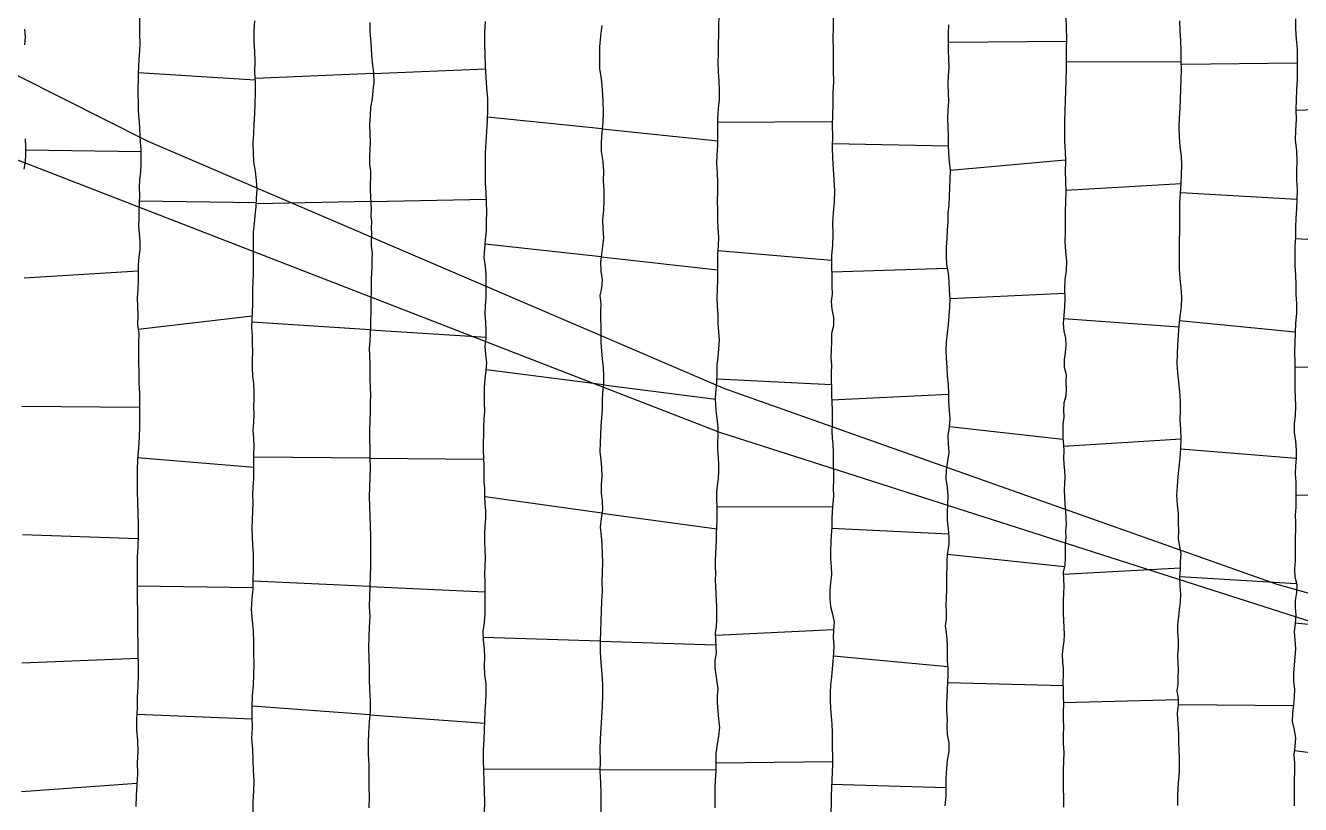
# Model space of a CAD drawing. Extents: x 703186 to 703989, y 1560402 to 1561368.
# Drawn here: x 703243.44 to 703293.05, y 1560506.27 to 1560536.59 of the extents above; entities that cross this region are included whole.
import ezdxf

# ---------------------------------------------------------------- set-up
doc = ezdxf.new("R2010")
doc.units = 0
for name, color, linetype in [('10124_2002_REAL', 30, 'Continuous'), ('AGROCAD PLL', 7, 'Continuous'), ('PANTE_2002', 7, 'Continuous')]:
    doc.layers.add(name, color=color, linetype=linetype)

msp = doc.modelspace()

# ---------------------------------------------------------------- linework, layer by layer
at = {"layer": '10124_2002_REAL'}
for points in [[(703247.8814, 1560536.8861), (703247.8706, 1560536.5596), (703247.8816, 1560536.2256), (703247.8906, 1560535.8974), (703247.8747, 1560535.584), (703247.8446, 1560535.2853), (703247.8361, 1560534.9928), (703247.8183, 1560534.7092), (703247.8183, 1560534.4368), (703247.812, 1560534.163), (703247.8147, 1560533.876), (703247.824, 1560533.6001), (703247.8275, 1560533.3321), (703247.8415, 1560533.0725), (703247.8672, 1560532.8216), (703247.878, 1560532.5644), (703247.8916, 1560532.3127), (703247.9032, 1560532.0524), (703247.9335, 1560531.7629), (703247.9207, 1560531.4667), (703247.925, 1560531.1745), (703247.9093, 1560530.8825), (703247.8791, 1560530.595), (703247.8671, 1560530.2809), (703247.8726, 1560529.974), (703247.8682, 1560529.6675), (703247.8545, 1560529.3627), (703247.8469, 1560529.0673), (703247.8398, 1560528.7698), (703247.8578, 1560528.482), (703247.8848, 1560528.1903), (703247.8927, 1560527.8753), (703247.848, 1560527.5745), (703247.8204, 1560527.2814), (703247.8238, 1560526.9821), (703247.8186, 1560526.6662), (703247.8059, 1560526.3228), (703247.783, 1560525.9854), (703247.7972, 1560525.6492), (703247.8146, 1560525.3015), (703247.8038, 1560524.9451), (703247.8447, 1560524.593), (703247.8384, 1560524.2259), (703247.8376, 1560523.8434), (703247.8425, 1560523.4679), (703247.846, 1560523.0849), (703247.8504, 1560522.6808), (703247.8717, 1560522.2655), (703247.878, 1560521.8418), (703247.8796, 1560521.4109), (703247.8774, 1560520.985), (703247.8657, 1560520.5596), (703247.8324, 1560520.1379), (703247.7967, 1560519.7148), (703247.7828, 1560519.2914), (703247.7867, 1560518.879), (703247.7839, 1560518.4453), (703247.7949, 1560518.0171), (703247.8064, 1560517.59), (703247.8258, 1560517.1656), (703247.8231, 1560516.7431), (703247.8103, 1560516.3259), (703247.7877, 1560515.8961), (703247.7788, 1560515.4913), (703247.7901, 1560515.064), (703247.7841, 1560514.636), (703247.7786, 1560514.2294), (703247.7922, 1560513.8127), (703247.8032, 1560513.3955), (703247.8016, 1560512.9732), (703247.806, 1560512.5468), (703247.8153, 1560512.1331), (703247.8284, 1560511.7037), (703247.822, 1560511.29), (703247.8098, 1560510.8741), (703247.7886, 1560510.4461), (703247.7804, 1560510.0236), (703247.7634, 1560509.601), (703247.7623, 1560509.1734), (703247.7918, 1560508.7552), (703247.8066, 1560508.3252), (703247.7883, 1560507.8914), (703247.7951, 1560507.467), (703247.773, 1560507.042), (703247.7394, 1560506.6184), (703247.7377, 1560506.1966)], [(703252.2983, 1560505.9721), (703252.3014, 1560506.3811), (703252.3293, 1560506.7854), (703252.3311, 1560507.1914), (703252.3088, 1560507.6019), (703252.3036, 1560508.0091), (703252.2803, 1560508.4176), (703252.2459, 1560508.8408), (703252.2685, 1560509.25), (703252.2631, 1560509.6632), (703252.2539, 1560510.0903), (703252.2779, 1560510.5006), (703252.3124, 1560510.9133), (703252.3214, 1560511.3331), (703252.3307, 1560511.7475), (703252.322, 1560512.1636), (703252.3219, 1560512.5809), (703252.3172, 1560513.013), (703252.2688, 1560513.4354), (703252.234, 1560513.8558), (703252.2608, 1560514.2688), (703252.2958, 1560514.665), (703252.2954, 1560515.0363), (703252.3113, 1560515.3896), (703252.3162, 1560515.722), (703252.3056, 1560516.0404), (703252.2902, 1560516.3614), (703252.2703, 1560516.6818), (703252.2637, 1560517.0131), (703252.2715, 1560517.3472), (703252.2847, 1560517.6872), (703252.3009, 1560518.0112), (703252.2892, 1560518.3257), (703252.297, 1560518.6294), (703252.3227, 1560518.9306), (703252.3183, 1560519.2376), (703252.3199, 1560519.5599), (703252.3188, 1560519.8797), (703252.3338, 1560520.2069), (703252.3243, 1560520.5262), (703252.2974, 1560520.8346), (703252.3235, 1560521.145), (703252.337, 1560521.4445), (703252.3267, 1560521.7473), (703252.3364, 1560522.0436), (703252.3422, 1560522.3388), (703252.3195, 1560522.6453), (703252.2828, 1560522.9533), (703252.2776, 1560523.2572), (703252.2744, 1560523.5701), (703252.2819, 1560523.8965), (703252.2693, 1560524.2096), (703252.2756, 1560524.5262), (703252.2446, 1560524.8348), (703252.2597, 1560525.1449), (703252.2699, 1560525.4441), (703252.2803, 1560525.7395), (703252.2868, 1560526.035), (703252.2905, 1560526.332), (703252.3035, 1560526.6325), (703252.3145, 1560526.9415), (703252.3067, 1560527.2647), (703252.3075, 1560527.5835), (703252.3102, 1560527.9015), (703252.3111, 1560528.231), (703252.3086, 1560528.5558), (703252.3554, 1560528.8704), (703252.3815, 1560529.2001), (703252.4083, 1560529.5292), (703252.4274, 1560529.8704), (703252.4474, 1560530.22), (703252.4332, 1560530.561), (703252.3845, 1560530.9148), (703252.3268, 1560531.2775), (703252.3049, 1560531.6435), (703252.2952, 1560532.0099), (703252.3271, 1560532.3782), (703252.3415, 1560532.7593), (703252.3585, 1560533.1508), (703252.3814, 1560533.5473), (703252.3911, 1560533.9439), (703252.3845, 1560534.3576), (703252.3637, 1560534.765), (703252.3743, 1560535.1701), (703252.3578, 1560535.5812), (703252.336, 1560535.9784), (703252.3409, 1560536.3684), (703252.3598, 1560536.77)], [(703256.8433, 1560536.7034), (703256.8368, 1560536.3692), (703256.8568, 1560536.0572), (703256.8838, 1560535.7338), (703256.9083, 1560535.4042), (703256.9435, 1560535.0562), (703256.9839, 1560534.7303), (703256.9984, 1560534.3898), (703256.959, 1560534.0586), (703256.9267, 1560533.7291), (703256.8692, 1560533.4001), (703256.8455, 1560533.0701), (703256.8194, 1560532.7317), (703256.8374, 1560532.3905), (703256.8511, 1560532.0652), (703256.8308, 1560531.7746), (703256.8176, 1560531.486), (703256.8299, 1560531.1874), (703256.8637, 1560530.9182), (703256.8624, 1560530.6737), (703256.8474, 1560530.425), (703256.8532, 1560530.1802), (703256.8687, 1560529.9274), (703256.8736, 1560529.6751), (703256.8872, 1560529.4221), (703256.8774, 1560529.1745), (703256.8968, 1560528.9479), (703256.8924, 1560528.7171), (703256.9065, 1560528.4935), (703256.8882, 1560528.2475), (703256.8849, 1560528.0024), (703256.922, 1560527.7251), (703256.9164, 1560527.4666), (703256.9119, 1560527.2282), (703256.9082, 1560526.9592), (703256.8921, 1560526.7125), (703256.8909, 1560526.4694), (703256.8903, 1560526.2108), (703256.8709, 1560525.949), (703256.8747, 1560525.6839), (703256.8719, 1560525.4125), (703256.8568, 1560525.139), (703256.8615, 1560524.8707), (703256.8437, 1560524.5956), (703256.8329, 1560524.3157), (703256.8128, 1560524.0273), (703256.8224, 1560523.731), (703256.8384, 1560523.4298), (703256.8389, 1560523.1214), (703256.831, 1560522.8098), (703256.8483, 1560522.4938), (703256.8635, 1560522.1989), (703256.8468, 1560521.883), (703256.8443, 1560521.5471), (703256.8382, 1560521.2071), (703256.8192, 1560520.8476), (703256.8303, 1560520.4926), (703256.8423, 1560520.1177), (703256.8389, 1560519.7445), (703256.852, 1560519.3712), (703256.8324, 1560518.9941), (703256.8207, 1560518.6225), (703256.8114, 1560518.2471), (703256.8258, 1560517.8749), (703256.8362, 1560517.4968), (703256.8533, 1560517.1018), (703256.8616, 1560516.7121), (703256.8686, 1560516.3263), (703256.8675, 1560515.9322), (703256.857, 1560515.5471), (703256.8469, 1560515.1562), (703256.8379, 1560514.764), (703256.82, 1560514.3684), (703256.8132, 1560513.9779), (703256.8356, 1560513.5849), (703256.8121, 1560513.1767), (703256.7991, 1560512.7746), (703256.7879, 1560512.3743), (703256.8014, 1560511.9606), (703256.8051, 1560511.5546), (703256.8151, 1560511.1459), (703256.8272, 1560510.7367), (703256.855, 1560510.3171), (703256.8443, 1560509.9009), (703256.8141, 1560509.4871), (703256.7884, 1560509.0673), (703256.7745, 1560508.6443), (703256.7671, 1560508.2279), (703256.7948, 1560507.8093), (703256.7954, 1560507.4015), (703256.8033, 1560506.9795), (703256.8152, 1560506.5579), (703256.7941, 1560506.1429)], [(703261.2974, 1560505.9671), (703261.3113, 1560506.3774), (703261.2989, 1560506.7808), (703261.2851, 1560507.1832), (703261.2708, 1560507.5883), (703261.2599, 1560507.9882), (703261.2628, 1560508.3932), (703261.2828, 1560508.7832), (703261.3028, 1560509.1618), (703261.3128, 1560509.5373), (703261.3263, 1560509.9024), (703261.3451, 1560510.2525), (703261.3633, 1560510.6135), (703261.3671, 1560510.9625), (703261.3124, 1560511.3103), (703261.3005, 1560511.6651), (703261.3108, 1560512.0033), (703261.3016, 1560512.3401), (703261.2602, 1560512.669), (703261.2451, 1560513.0124), (703261.3006, 1560513.3523), (703261.3288, 1560513.6773), (703261.3309, 1560514.0051), (703261.3193, 1560514.307), (703261.3254, 1560514.6097), (703261.3193, 1560514.9204), (703261.3152, 1560515.2423), (703261.3288, 1560515.556), (703261.331, 1560515.8648), (703261.3298, 1560516.1967), (703261.3136, 1560516.5003), (703261.3051, 1560516.8026), (703261.3235, 1560517.1082), (703261.3546, 1560517.4059), (703261.3539, 1560517.6922), (703261.3253, 1560517.9685), (703261.3172, 1560518.2722), (703261.3115, 1560518.5619), (703261.289, 1560518.846), (703261.2802, 1560519.139), (703261.2893, 1560519.4444), (703261.2777, 1560519.7494), (703261.2551, 1560520.0604), (703261.2594, 1560520.3614), (703261.271, 1560520.6616), (703261.2788, 1560520.9679), (703261.2895, 1560521.267), (703261.3072, 1560521.5809), (703261.3046, 1560521.8966), (703261.2973, 1560522.2041), (703261.3011, 1560522.5103), (703261.3302, 1560522.8272), (703261.3678, 1560523.1501), (703261.3923, 1560523.4701), (703261.354, 1560523.7875), (703261.3298, 1560524.1052), (703261.3607, 1560524.4066), (703261.3683, 1560524.7161), (703261.3544, 1560525.031), (703261.3307, 1560525.3525), (703261.3402, 1560525.6782), (703261.3671, 1560525.9991), (703261.368, 1560526.3068), (703261.3657, 1560526.5883), (703261.3643, 1560526.8903), (703261.3327, 1560527.2189), (703261.2872, 1560527.5576), (703261.3141, 1560527.9048), (703261.3401, 1560528.2433), (703261.3759, 1560528.5957), (703261.3814, 1560528.9542), (703261.3843, 1560529.3311), (703261.3779, 1560529.7126), (703261.3604, 1560530.0888), (703261.3334, 1560530.4718), (703261.336, 1560530.8599), (703261.3383, 1560531.2492), (703261.3439, 1560531.6394), (703261.3656, 1560532.0493), (703261.395, 1560532.4681), (703261.418, 1560532.8914), (703261.4279, 1560533.3103), (703261.4255, 1560533.7439), (703261.3888, 1560534.1651), (703261.3669, 1560534.5966), (703261.3439, 1560535.0253), (703261.3226, 1560535.4557), (703261.3112, 1560535.8845), (703261.3173, 1560536.3179), (703261.3349, 1560536.7507)], [(703265.8671, 1560536.595), (703265.8159, 1560536.1728), (703265.7753, 1560535.7579), (703265.7673, 1560535.3427), (703265.7774, 1560534.9198), (703265.8406, 1560534.5119), (703265.8738, 1560534.0877), (703265.9013, 1560533.653), (703265.9107, 1560533.2159), (703265.9007, 1560532.8188), (703265.8611, 1560532.4334), (703265.8344, 1560532.0522), (703265.8437, 1560531.6875), (703265.9014, 1560531.3014), (703265.9233, 1560530.9197), (703265.9196, 1560530.5468), (703265.9462, 1560530.1523), (703265.946, 1560529.7828), (703265.9258, 1560529.4064), (703265.8955, 1560529.0196), (703265.9031, 1560528.6766), (703265.9254, 1560528.325), (703265.8944, 1560527.9954), (703265.8463, 1560527.6867), (703265.8107, 1560527.3652), (703265.8275, 1560527.0332), (703265.872, 1560526.696), (703265.8477, 1560526.3735), (703265.7902, 1560526.0722), (703265.8242, 1560525.763), (703265.8135, 1560525.4699), (703265.8162, 1560525.1582), (703265.8257, 1560524.8456), (703265.8258, 1560524.5457), (703265.8211, 1560524.2324), (703265.8541, 1560523.9203), (703265.8813, 1560523.6), (703265.9201, 1560523.2759), (703265.9277, 1560522.9501), (703265.9306, 1560522.6273), (703265.8895, 1560522.3069), (703265.8803, 1560521.9863), (703265.8794, 1560521.6497), (703265.8475, 1560521.3213), (703265.8195, 1560520.992), (703265.8114, 1560520.676), (703265.7961, 1560520.346), (703265.7865, 1560520.0078), (703265.8188, 1560519.6833), (703265.8559, 1560519.3681), (703265.867, 1560519.0387), (703265.8436, 1560518.7079), (703265.8375, 1560518.3881), (703265.8719, 1560518.0717), (703265.8864, 1560517.7384), (703265.8398, 1560517.3994), (703265.8022, 1560517.062), (703265.8338, 1560516.7256), (703265.8671, 1560516.3835), (703265.8781, 1560516.0321), (703265.8882, 1560515.6742), (703265.8717, 1560515.3097), (703265.8658, 1560514.9404), (703265.8712, 1560514.5608), (703265.8562, 1560514.1849), (703265.8353, 1560513.8038), (703265.8243, 1560513.4166), (703265.8135, 1560513.022), (703265.8005, 1560512.6139), (703265.8044, 1560512.2093), (703265.8309, 1560511.7767), (703265.8611, 1560511.3505), (703265.8835, 1560510.932), (703265.888, 1560510.525), (703265.88, 1560510.1013), (703265.8534, 1560509.6716), (703265.821, 1560509.2476), (703265.8031, 1560508.8294), (703265.785, 1560508.4047), (703265.7924, 1560507.9786), (703265.791, 1560507.5512), (703265.8129, 1560507.1233), (703265.8207, 1560506.7035), (703265.8228, 1560506.2823), (703265.8269, 1560505.8576)], [(703270.2772, 1560506.1416), (703270.2713, 1560506.5196), (703270.2723, 1560506.8783), (703270.2897, 1560507.2221), (703270.316, 1560507.5659), (703270.3117, 1560507.921), (703270.3075, 1560508.2715), (703270.3656, 1560508.6083), (703270.4214, 1560508.9394), (703270.4521, 1560509.2738), (703270.4179, 1560509.5933), (703270.3844, 1560509.9137), (703270.3634, 1560510.2098), (703270.3589, 1560510.4951), (703270.3857, 1560510.764), (703270.3556, 1560511.0357), (703270.3095, 1560511.3181), (703270.2746, 1560511.597), (703270.2701, 1560511.8785), (703270.3239, 1560512.1402), (703270.31, 1560512.4036), (703270.293, 1560512.6789), (703270.2801, 1560512.9442), (703270.3224, 1560513.2023), (703270.3438, 1560513.4622), (703270.3396, 1560513.7168), (703270.3362, 1560513.9703), (703270.3306, 1560514.2151), (703270.3145, 1560514.4873), (703270.3051, 1560514.7474), (703270.2927, 1560515.019), (703270.2968, 1560515.2777), (703270.2903, 1560515.5215), (703270.2905, 1560515.7776), (703270.2939, 1560516.0307), (703270.3106, 1560516.2912), (703270.3247, 1560516.5582), (703270.3244, 1560516.8049), (703270.34, 1560517.0743), (703270.3473, 1560517.3433), (703270.3501, 1560517.6101), (703270.349, 1560517.8705), (703270.3414, 1560518.1356), (703270.3416, 1560518.4097), (703270.3606, 1560518.6851), (703270.3982, 1560518.9604), (703270.416, 1560519.2161), (703270.4152, 1560519.4927), (703270.4003, 1560519.7769), (703270.3793, 1560520.0694), (703270.3722, 1560520.3486), (703270.3854, 1560520.6294), (703270.3881, 1560520.9022), (703270.3694, 1560521.1876), (703270.3305, 1560521.4931), (703270.3017, 1560521.7998), (703270.292, 1560522.1097), (703270.3078, 1560522.4045), (703270.3404, 1560522.7083), (703270.3565, 1560523.0258), (703270.3531, 1560523.3532), (703270.3921, 1560523.6782), (703270.4167, 1560524.0051), (703270.4391, 1560524.338), (703270.4116, 1560524.6624), (703270.3953, 1560524.9841), (703270.3864, 1560525.322), (703270.362, 1560525.6594), (703270.3529, 1560525.9942), (703270.3623, 1560526.3343), (703270.3713, 1560526.6728), (703270.3736, 1560527.0058), (703270.3748, 1560527.3468), (703270.3721, 1560527.6882), (703270.3995, 1560528.0178), (703270.4155, 1560528.3561), (703270.3943, 1560528.694), (703270.3751, 1560529.0489), (703270.3822, 1560529.4112), (703270.3633, 1560529.7679), (703270.3718, 1560530.1219), (703270.3783, 1560530.4832), (703270.3591, 1560530.8413), (703270.3445, 1560531.2022), (703270.3545, 1560531.5562), (703270.3729, 1560531.917), (703270.3814, 1560532.2694), (703270.3792, 1560532.6209), (703270.3765, 1560532.9829), (703270.4041, 1560533.3425), (703270.4437, 1560533.7053), (703270.445, 1560534.0756), (703270.4318, 1560534.4264), (703270.4005, 1560534.7854), (703270.3957, 1560535.1533), (703270.4021, 1560535.5084), (703270.3988, 1560535.8701), (703270.4125, 1560536.2322), (703270.4112, 1560536.5873), (703270.4324, 1560536.9556)], [(703274.8594, 1560536.9455), (703274.8634, 1560536.5144), (703274.8543, 1560536.092), (703274.8606, 1560535.6703), (703274.8587, 1560535.2384), (703274.8653, 1560534.8269), (703274.8736, 1560534.3997), (703274.8549, 1560533.9638), (703274.8512, 1560533.5391), (703274.8377, 1560533.1168), (703274.8192, 1560532.6895), (703274.8394, 1560532.2794), (703274.8318, 1560531.8501), (703274.8434, 1560531.4235), (703274.8651, 1560531.0089), (703274.8911, 1560530.5765), (703274.9169, 1560530.1509), (703274.9097, 1560529.7213), (703274.8635, 1560529.305), (703274.8365, 1560528.8902), (703274.8558, 1560528.4688), (703274.8411, 1560528.0369), (703274.8015, 1560527.6348), (703274.8025, 1560527.2185), (703274.8157, 1560526.819), (703274.8144, 1560526.4627), (703274.8272, 1560526.1282), (703274.7917, 1560525.8418), (703274.8154, 1560525.5418), (703274.8821, 1560525.2209), (703274.878, 1560524.9058), (703274.8029, 1560524.5962), (703274.7938, 1560524.2861), (703274.7838, 1560523.9816), (703274.7753, 1560523.6624), (703274.8018, 1560523.3714), (703274.7885, 1560523.0645), (703274.7838, 1560522.7655), (703274.8039, 1560522.4781), (703274.794, 1560522.1911), (703274.8071, 1560521.9232), (703274.8272, 1560521.6263), (703274.8246, 1560521.3421), (703274.8262, 1560521.069), (703274.8141, 1560520.793), (703274.8298, 1560520.5293), (703274.8508, 1560520.2651), (703274.8653, 1560520.0057), (703274.8704, 1560519.7468), (703274.8708, 1560519.4796), (703274.8731, 1560519.2), (703274.8818, 1560518.8912), (703274.8689, 1560518.5811), (703274.8818, 1560518.2843), (703274.8552, 1560517.9862), (703274.8198, 1560517.6794), (703274.8154, 1560517.3559), (703274.8063, 1560517.0472), (703274.792, 1560516.7527), (703274.7755, 1560516.4542), (703274.7606, 1560516.1471), (703274.7604, 1560515.8334), (703274.7903, 1560515.5249), (703274.795, 1560515.2113), (703274.7632, 1560514.9013), (703274.7384, 1560514.5926), (703274.7359, 1560514.287), (703274.7604, 1560513.978), (703274.8361, 1560513.6716), (703274.8983, 1560513.3621), (703274.8776, 1560513.0637), (703274.8701, 1560512.7593), (703274.8939, 1560512.455), (703274.8822, 1560512.1551), (703274.8534, 1560511.8447), (703274.8265, 1560511.544), (703274.7932, 1560511.2343), (703274.7637, 1560510.9252), (703274.7475, 1560510.6179), (703274.7439, 1560510.315), (703274.7588, 1560510.008), (703274.7802, 1560509.7004), (703274.8096, 1560509.3914), (703274.8301, 1560509.0725), (703274.8247, 1560508.7628), (703274.8235, 1560508.4564), (703274.8414, 1560508.1452), (703274.839, 1560507.8412), (703274.8229, 1560507.5258), (703274.8094, 1560507.2105), (703274.8003, 1560506.9132), (703274.7888, 1560506.6064), (703274.7836, 1560506.2936), (703274.7751, 1560505.9832)], [(703279.2204, 1560506.222), (703279.255, 1560506.5887), (703279.2606, 1560506.9503), (703279.2636, 1560507.3112), (703279.2874, 1560507.6643), (703279.3194, 1560507.9987), (703279.3777, 1560508.337), (703279.3756, 1560508.6621), (703279.3103, 1560508.9889), (703279.2975, 1560509.2994), (703279.3184, 1560509.5927), (703279.2827, 1560509.8932), (703279.2903, 1560510.1808), (703279.3003, 1560510.459), (703279.3176, 1560510.732), (703279.3268, 1560511.0115), (703279.3343, 1560511.2928), (703279.3324, 1560511.579), (703279.3188, 1560511.8624), (703279.3117, 1560512.1477), (703279.3128, 1560512.4319), (703279.2944, 1560512.7025), (703279.2788, 1560512.957), (703279.2398, 1560513.2246), (703279.2763, 1560513.4819), (703279.2676, 1560513.7483), (703279.2597, 1560514.0335), (703279.2706, 1560514.3214), (703279.2879, 1560514.6127), (703279.2837, 1560514.9032), (703279.2882, 1560515.2016), (703279.3034, 1560515.5041), (703279.2943, 1560515.7979), (703279.325, 1560516.0924), (703279.378, 1560516.3825), (703279.3786, 1560516.6877), (703279.3524, 1560517.0043), (703279.3153, 1560517.3233), (703279.3185, 1560517.6273), (703279.3297, 1560517.9479), (703279.3328, 1560518.2784), (703279.3088, 1560518.6149), (703279.2606, 1560518.9445), (703279.2689, 1560519.2912), (703279.3226, 1560519.6314), (703279.3716, 1560519.9714), (703279.3463, 1560520.3076), (703279.3385, 1560520.6367), (703279.3862, 1560520.9563), (703279.4223, 1560521.283), (703279.3921, 1560521.6085), (703279.3648, 1560521.9499), (703279.3631, 1560522.2826), (703279.3501, 1560522.6203), (703279.3186, 1560522.9585), (703279.2935, 1560523.2963), (703279.2731, 1560523.6223), (703279.2648, 1560523.9456), (703279.2709, 1560524.2732), (703279.31, 1560524.6099), (703279.3561, 1560524.9521), (703279.3809, 1560525.2827), (703279.402, 1560525.6218), (703279.412, 1560525.9537), (703279.3967, 1560526.286), (703279.3835, 1560526.6204), (703279.3489, 1560526.9537), (703279.2929, 1560527.2826), (703279.2759, 1560527.6178), (703279.2754, 1560527.9607), (703279.2983, 1560528.2993), (703279.3174, 1560528.6224), (703279.3337, 1560528.9467), (703279.3419, 1560529.2793), (703279.3744, 1560529.6055), (703279.3909, 1560529.9427), (703279.4068, 1560530.27), (703279.4137, 1560530.6019), (703279.428, 1560530.9401), (703279.3968, 1560531.2829), (703279.3631, 1560531.6154), (703279.3555, 1560531.9508), (703279.3562, 1560532.2938), (703279.341, 1560532.6305), (703279.3227, 1560532.95), (703279.3386, 1560533.2894), (703279.3645, 1560533.6256), (703279.3478, 1560533.9574), (703279.3368, 1560534.2918), (703279.3509, 1560534.6351), (703279.3733, 1560534.968), (703279.3703, 1560535.2922), (703279.3517, 1560535.6246), (703279.3492, 1560535.955), (703279.3547, 1560536.282), (703279.3642, 1560536.6194)], [(703283.9163, 1560536.9251), (703283.9327, 1560536.4931), (703283.9416, 1560536.083), (703283.9348, 1560535.6776), (703283.9247, 1560535.2619), (703283.9258, 1560534.8578), (703283.9193, 1560534.4619), (703283.8999, 1560534.0579), (703283.8914, 1560533.6608), (703283.8721, 1560533.2679), (703283.8641, 1560532.8734), (703283.8658, 1560532.477), (703283.8709, 1560532.0794), (703283.8855, 1560531.6876), (703283.898, 1560531.3027), (703283.8888, 1560530.9157), (703283.898, 1560530.5219), (703283.9214, 1560530.1288), (703283.9102, 1560529.7438), (703283.8913, 1560529.3538), (703283.8893, 1560528.9673), (703283.8884, 1560528.5736), (703283.8838, 1560528.1785), (703283.9093, 1560527.7931), (703283.938, 1560527.4228), (703283.9354, 1560527.0593), (703283.8775, 1560526.6859), (703283.8672, 1560526.3224), (703283.8802, 1560525.9778), (703283.865, 1560525.6384), (703283.838, 1560525.2976), (703283.8155, 1560524.9838), (703283.8414, 1560524.6924), (703283.9031, 1560524.4206), (703283.9184, 1560524.1396), (703283.8949, 1560523.8629), (703283.854, 1560523.5848), (703283.8553, 1560523.2942), (703283.9336, 1560523.0103), (703283.9209, 1560522.7144), (703283.9285, 1560522.451), (703283.9171, 1560522.1729), (703283.8407, 1560521.8955), (703283.8323, 1560521.6205), (703283.8364, 1560521.3475), (703283.8019, 1560521.0691), (703283.798, 1560520.7958), (703283.8016, 1560520.5233), (703283.8198, 1560520.2644), (703283.835, 1560520.0183), (703283.8316, 1560519.7575), (703283.8406, 1560519.5194), (703283.865, 1560519.2643), (703283.877, 1560519.0102), (703283.8624, 1560518.7607), (703283.8548, 1560518.5016), (703283.8619, 1560518.2288), (703283.8841, 1560517.9529), (703283.9066, 1560517.6769), (703283.9163, 1560517.4209), (703283.9294, 1560517.1728), (703283.9077, 1560516.915), (703283.9122, 1560516.6629), (703283.8944, 1560516.3948), (703283.8907, 1560516.1268), (703283.8976, 1560515.8569), (703283.8738, 1560515.5851), (703283.8128, 1560515.3099), (703283.8273, 1560515.0371), (703283.8329, 1560514.7602), (703283.82, 1560514.4833), (703283.8161, 1560514.2211), (703283.8193, 1560513.9596), (703283.8135, 1560513.6981), (703283.8265, 1560513.4247), (703283.8372, 1560513.1561), (703283.8524, 1560512.8915), (703283.8345, 1560512.6227), (703283.7954, 1560512.3641), (703283.7803, 1560512.0963), (703283.7871, 1560511.8277), (703283.8081, 1560511.5531), (703283.8181, 1560511.2909), (703283.8068, 1560511.0252), (703283.8112, 1560510.7439), (703283.8161, 1560510.4643), (703283.8236, 1560510.1804), (703283.817, 1560509.8866), (703283.8116, 1560509.5902), (703283.8262, 1560509.2776), (703283.8145, 1560508.9618), (703283.8195, 1560508.6428), (703283.8353, 1560508.3065), (703283.8305, 1560507.958), (703283.8182, 1560507.6074), (703283.8096, 1560507.2551), (703283.8109, 1560506.8995), (703283.824, 1560506.527), (703283.8239, 1560506.1618)], [(703288.2718, 1560506.2313), (703288.2689, 1560506.5772), (703288.2844, 1560506.9344), (703288.3098, 1560507.2583), (703288.3354, 1560507.5532), (703288.3366, 1560507.8379), (703288.3391, 1560508.1213), (703288.3267, 1560508.4017), (703288.3139, 1560508.6869), (703288.3099, 1560508.9761), (703288.3008, 1560509.2587), (703288.2806, 1560509.5559), (703288.2611, 1560509.8418), (703288.2953, 1560510.1359), (703288.297, 1560510.4114), (703288.2474, 1560510.6738), (703288.2839, 1560510.9604), (703288.2852, 1560511.2315), (703288.3014, 1560511.4957), (703288.2896, 1560511.7745), (703288.2713, 1560512.0766), (703288.3055, 1560512.3833), (703288.3036, 1560512.6726), (703288.2773, 1560512.9677), (703288.278, 1560513.2711), (703288.3187, 1560513.5696), (703288.3452, 1560513.8525), (703288.3809, 1560514.1462), (703288.3855, 1560514.4542), (703288.367, 1560514.7705), (703288.3569, 1560515.1031), (703288.3753, 1560515.4229), (703288.3834, 1560515.7324), (703288.3986, 1560516.0253), (703288.3502, 1560516.3129), (703288.2966, 1560516.6108), (703288.3126, 1560516.9149), (703288.3032, 1560517.2365), (703288.2964, 1560517.5831), (703288.2663, 1560517.9331), (703288.2353, 1560518.2953), (703288.2556, 1560518.662), (703288.2918, 1560519.0316), (703288.3224, 1560519.3972), (703288.3605, 1560519.7636), (703288.3906, 1560520.1339), (703288.4093, 1560520.4967), (703288.393, 1560520.8656), (703288.3621, 1560521.2405), (703288.3796, 1560521.6085), (703288.3767, 1560521.9715), (703288.3567, 1560522.3326), (703288.3191, 1560522.7006), (703288.2785, 1560523.0697), (703288.2553, 1560523.4335), (703288.2571, 1560523.7963), (703288.2781, 1560524.1625), (703288.2957, 1560524.5335), (703288.3253, 1560524.8946), (703288.3614, 1560525.2624), (703288.4112, 1560525.6351), (703288.4358, 1560526.01), (703288.4044, 1560526.3739), (703288.3637, 1560526.7398), (703288.3443, 1560527.1075), (703288.3399, 1560527.4783), (703288.3347, 1560527.8476), (703288.3433, 1560528.2177), (703288.3547, 1560528.5879), (703288.3576, 1560528.9558), (703288.3556, 1560529.3226), (703288.3589, 1560529.6839), (703288.3845, 1560530.0487), (703288.406, 1560530.4226), (703288.4158, 1560530.7901), (703288.4275, 1560531.1573), (703288.418, 1560531.5225), (703288.3654, 1560531.8856), (703288.3389, 1560532.253), (703288.3276, 1560532.6249), (703288.3341, 1560532.9941), (703288.3623, 1560533.358), (703288.3847, 1560533.7221), (703288.3879, 1560534.0934), (703288.4013, 1560534.4712), (703288.4143, 1560534.858), (703288.4106, 1560535.2264), (703288.4011, 1560535.6041), (703288.3949, 1560535.9926), (703288.3628, 1560536.3764), (703288.3485, 1560536.7649)], [(703292.8541, 1560536.8425), (703292.8471, 1560536.4585), (703292.8816, 1560536.0633), (703292.9185, 1560535.6657), (703292.9129, 1560535.2567), (703292.9141, 1560534.8713), (703292.9154, 1560534.4796), (703292.8976, 1560534.0824), (703292.8807, 1560533.6926), (703292.8648, 1560533.3186), (703292.8786, 1560532.9152), (703292.8582, 1560532.5134), (703292.8412, 1560532.1273), (703292.8939, 1560531.7289), (703292.9077, 1560531.3267), (703292.8896, 1560530.9151), (703292.8894, 1560530.553), (703292.9132, 1560530.1866), (703292.904, 1560529.8148), (703292.8877, 1560529.4505), (703292.871, 1560529.0915), (703292.8574, 1560528.7219), (703292.8528, 1560528.3552), (703292.8324, 1560527.9886), (703292.8233, 1560527.6114), (703292.823, 1560527.2461), (703292.8525, 1560526.8696), (703292.864, 1560526.4898), (703292.8645, 1560526.1203), (703292.8858, 1560525.7499), (703292.8891, 1560525.3731), (703292.8546, 1560525.003), (703292.8402, 1560524.6301), (703292.8269, 1560524.2497), (703292.8079, 1560523.8793), (703292.8257, 1560523.505), (703292.821, 1560523.1434), (703292.8334, 1560522.7906), (703292.8296, 1560522.4378), (703292.8418, 1560522.1056), (703292.8474, 1560521.7692), (703292.8401, 1560521.4178), (703292.805, 1560521.0789), (703292.803, 1560520.7414), (703292.85, 1560520.4039), (703292.8831, 1560520.0644), (703292.8844, 1560519.755), (703292.8536, 1560519.4444), (703292.8364, 1560519.1452), (703292.868, 1560518.8253), (703292.8722, 1560518.5011), (703292.8669, 1560518.1628), (703292.8697, 1560517.8376), (703292.8428, 1560517.5347), (703292.8547, 1560517.2484), (703292.859, 1560516.9611), (703292.8369, 1560516.6681), (703292.8344, 1560516.3761), (703292.841, 1560516.0745), (703292.8427, 1560515.7547), (703292.8189, 1560515.4371), (703292.8315, 1560515.1235), (703292.9008, 1560514.8272), (703292.8907, 1560514.515), (703292.8416, 1560514.2095), (703292.8423, 1560513.9238), (703292.869, 1560513.6373), (703292.8367, 1560513.3112), (703292.8029, 1560512.9923), (703292.8227, 1560512.6719), (703292.8591, 1560512.3304), (703292.8299, 1560512.006), (703292.7985, 1560511.6986), (703292.769, 1560511.3739), (703292.7802, 1560511.0605), (703292.8099, 1560510.7571), (703292.7969, 1560510.4538), (703292.7765, 1560510.1518), (703292.7411, 1560509.8289), (703292.7264, 1560509.4967), (703292.7966, 1560509.1723), (703292.8543, 1560508.8522), (703292.8296, 1560508.5262), (703292.7889, 1560508.2056), (703292.8199, 1560507.8808), (703292.817, 1560507.5582), (703292.8066, 1560507.2344), (703292.8011, 1560506.9073), (703292.7995, 1560506.5607), (703292.8052, 1560506.2207)], [(703243.4194, 1560535.8368), (703243.4419, 1560536.1515), (703243.4146, 1560536.4442)], [(703243.3942, 1560531.0018), (703243.4414, 1560531.2961), (703243.4534, 1560531.5864), (703243.4571, 1560531.8834), (703243.4365, 1560532.1723)]]:
    msp.add_lwpolyline(points, dxfattribs=at)
at = {"layer": 'AGROCAD PLL', "color": 1, "true_color": 0xff0000}
for points in [[(703279.3493, 1560535.946), (703283.9399, 1560535.9807)], [(703247.8212, 1560534.7553), (703252.3788, 1560534.4693)], [(703256.9842, 1560534.7226), (703252.3759, 1560534.5263)], [(703256.9842, 1560534.7226), (703252.3759, 1560534.5263)], [(703265.8345, 1560527.5804), (703270.3739, 1560527.0778)], [(703256.8534, 1560524.746), (703252.2548, 1560525.0436)], [(703256.8534, 1560524.746), (703252.2548, 1560525.0436)], [(703265.927, 1560522.5992), (703261.3704, 1560523.1838)], [(703265.927, 1560522.5992), (703261.3704, 1560523.1838)], [(703274.8022, 1560522.0228), (703279.3633, 1560522.2458)], [(703243.2954, 1560521.7727), (703247.8784, 1560521.7354)], [(703283.8225, 1560520.2206), (703288.4097, 1560520.5039)], [(703283.8225, 1560520.2206), (703288.409, 1560520.5039)], [(703265.8692, 1560517.6133), (703261.3181, 1560518.2389)], [(703265.8692, 1560517.6133), (703261.3181, 1560518.2389)], [(703274.8054, 1560517.0297), (703279.3686, 1560516.8081)], [(703279.316, 1560516.0063), (703283.8621, 1560515.5324)], [(703283.8168, 1560515.2351), (703288.3767, 1560515.4774)], [(703270.2844, 1560512.8561), (703274.8787, 1560513.0795)], [(703256.8338, 1560509.7567), (703252.2539, 1560510.0909)], [(703256.8338, 1560509.7567), (703252.2539, 1560510.0909)], [(703256.8338, 1560509.7567), (703252.2539, 1560510.0909)], [(703256.8338, 1560509.7567), (703252.2539, 1560510.0909)]]:
    msp.add_lwpolyline(points, dxfattribs=at)
at = {"layer": 'AGROCAD PLL', "color": 3, "true_color": 0x00ff00}
for points in [[(703283.9249, 1560535.1712), (703288.411, 1560535.1834)], [(703288.412, 1560535.0872), (703292.9133, 1560535.1324)], [(703292.8656, 1560533.2946), (703297.378, 1560533.449)], [(703265.8746, 1560532.5645), (703261.4211, 1560533.0221)], [(703265.8746, 1560532.5645), (703261.4211, 1560533.0221)], [(703265.8746, 1560532.5645), (703270.3774, 1560532.1019)], [(703243.4554, 1560531.7457), (703247.9303, 1560531.69)], [(703274.8343, 1560531.9918), (703279.3564, 1560531.9118)], [(703279.4268, 1560530.9535), (703283.8961, 1560531.3603)], [(703283.9187, 1560530.1737), (703288.4065, 1560530.4409)], [(703288.3872, 1560530.0954), (703292.9045, 1560529.8357)], [(703247.8696, 1560529.7624), (703252.4177, 1560529.6971)], [(703256.8724, 1560529.7388), (703252.4152, 1560529.6523)], [(703256.8724, 1560529.7388), (703252.4152, 1560529.6523)], [(703256.8724, 1560529.7388), (703261.3726, 1560529.8262)], [(703265.8345, 1560527.5804), (703261.3275, 1560528.0795)], [(703265.8345, 1560527.5804), (703261.3275, 1560528.0795)], [(703292.8498, 1560528.3018), (703297.3531, 1560528.0513)], [(703274.8097, 1560527.0004), (703279.3156, 1560527.1493)], [(703279.4114, 1560525.9658), (703283.8729, 1560526.1712)], [(703247.8238, 1560524.7726), (703252.2646, 1560525.2884)], [(703283.8298, 1560525.183), (703288.3225, 1560524.8609)], [(703288.346, 1560525.1058), (703292.8415, 1560524.6645)], [(703256.8534, 1560524.746), (703261.3619, 1560524.4543)], [(703292.8231, 1560523.3074), (703297.3115, 1560523.2491)], [(703270.3469, 1560522.8366), (703274.7946, 1560522.6111)], [(703247.802, 1560519.7772), (703252.3191, 1560519.3961)], [(703256.839, 1560519.7502), (703252.3191, 1560519.7913)], [(703256.839, 1560519.7502), (703252.3191, 1560519.7913)], [(703288.3892, 1560520.117), (703292.8844, 1560519.7516)], [(703288.3892, 1560520.117), (703292.8841, 1560519.7517)], [(703292.8693, 1560518.3183), (703297.3772, 1560518.2477)], [(703270.3491, 1560517.849), (703274.8416, 1560517.868)], [(703265.8692, 1560517.6133), (703270.3357, 1560516.9993)], [(703243.328, 1560516.7759), (703247.8192, 1560516.6168)], [(703247.7861, 1560514.7795), (703252.2957, 1560514.7163)], [(703256.8374, 1560514.7525), (703252.2955, 1560514.9581)], [(703256.8374, 1560514.7525), (703252.2955, 1560514.9581)], [(703256.8374, 1560514.7525), (703261.3242, 1560514.5495)], [(703288.3588, 1560515.1368), (703292.8894, 1560514.8762)], [(703292.8392, 1560513.3367), (703297.3515, 1560512.8898)], [(703265.8008, 1560512.6227), (703261.2559, 1560512.7674)], [(703265.8008, 1560512.6227), (703261.2559, 1560512.7674)], [(703265.8008, 1560512.6227), (703270.3053, 1560512.4792)], [(703243.3015, 1560511.7784), (703247.8203, 1560511.9692)], [(703274.8728, 1560512.0537), (703279.3295, 1560511.6402)], [(703279.3269, 1560511.016), (703283.8088, 1560510.8965)], [(703283.822, 1560510.2422), (703288.2967, 1560510.3604)], [(703247.7707, 1560509.7813), (703252.2639, 1560509.6006)], [(703256.8338, 1560509.7567), (703261.3099, 1560509.43)], [(703288.2954, 1560510.1551), (703292.7738, 1560510.1275)], [(703292.8092, 1560508.3652), (703297.29, 1560507.7963)], [(703270.3121, 1560507.887), (703274.8398, 1560507.9419)], [(703265.7913, 1560507.6282), (703261.2693, 1560507.643)], [(703265.7913, 1560507.6282), (703261.2693, 1560507.643)], [(703265.7913, 1560507.6282), (703270.3154, 1560507.6133)], [(703243.2834, 1560506.7803), (703247.776, 1560507.0999)], [(703274.8049, 1560507.0639), (703279.2602, 1560506.9276)]]:
    msp.add_lwpolyline(points, dxfattribs=at)
at = {"layer": 'AGROCAD PLL', "color": 5, "true_color": 0x0000ff}
for points in [[(703256.9842, 1560534.7226), (703261.3502, 1560534.9085)], [(703270.3777, 1560532.8244), (703274.8265, 1560532.8576)], [(703270.3838, 1560527.8289), (703274.8019, 1560527.4616)], [(703243.3926, 1560526.7634), (703247.8231, 1560527.0438)], [(703265.927, 1560522.5992), (703270.2942, 1560522.039)], [(703279.3889, 1560520.9807), (703283.8037, 1560520.4928)], [(703256.839, 1560519.7502), (703261.2792, 1560519.7097)]]:
    msp.add_lwpolyline(points, dxfattribs=at)
at = {"layer": 'PANTE_2002'}
msp.add_lwpolyline([(703322.0872, 1560506.4687), (703292.1363, 1560514.8296), (703270.6521, 1560522.4496), (703248.2154, 1560532.0805), (703223.027, 1560544.7805), (703204.8237, 1560557.163), (703189.3621, 1560570.4562), (703189.4869, 1560586.6785), (703190.3023, 1560692.8521)], dxfattribs=at)
msp.add_lwpolyline([(703354.1452, 1560497.5398), (703357.1879, 1560497.1429), (703362.678, 1560496.0184), (703366.9114, 1560495.0924), (703370.814, 1560494.3648), (703375.5103, 1560493.7694), (703379.2145, 1560494.2986), (703382.4557, 1560494.7616), (703383.3156, 1560494.8278), (703389.7979, 1560490.396), (703396.5875, 1560485.3489), (703394.7006, 1560483.5049), (703386.2339, 1560467.3124), (703385.1142, 1560465.2222), (703340.9027, 1560470.3999), (703188.406, 1560490.5634), (703189.034, 1560527.7938), (703189.3258, 1560565.7267), (703212.7612, 1560547.2147), (703236.8912, 1560533.7738), (703270.4405, 1560520.7563), (703324.3097, 1560503.5054), (703354.1452, 1560497.5398)], close=True, dxfattribs=at)

doc.saveas('drawing.dxf')
